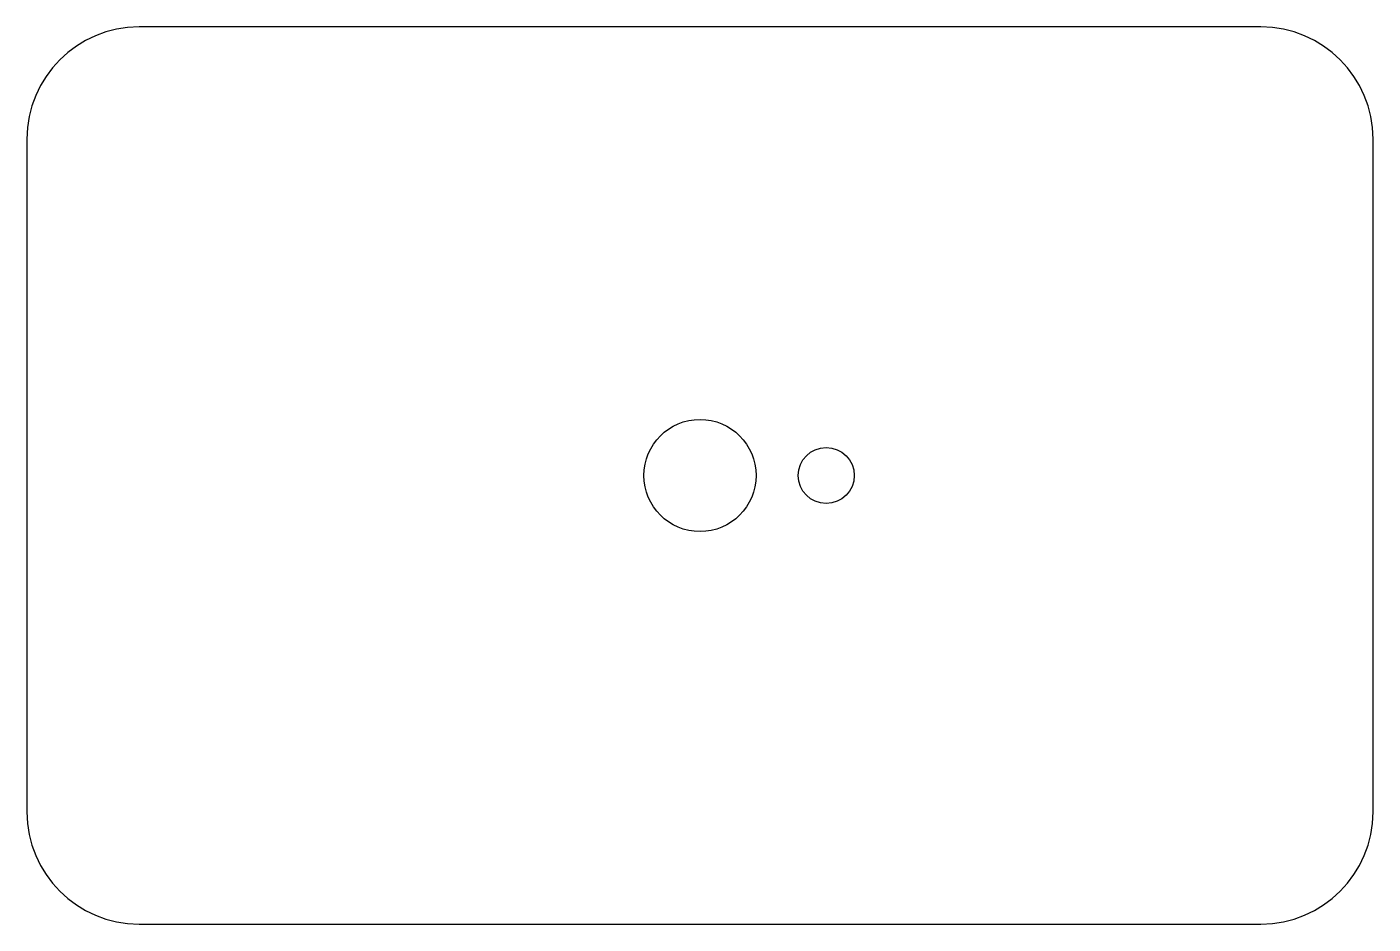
# Model space of a CAD drawing. Header units: metres. Extents: x 0 to 120, y 0 to 80.
import ezdxf

# ---------------------------------------------------------------- set-up
doc = ezdxf.new("R2010")
doc.units = ezdxf.units.M

msp = doc.modelspace()

# ---------------------------------------------------------------- linework, layer by layer
at = {"layer": 'PARAMETRIX'}
for p, q in [((110, 80), (10, 80)), ((0, 70), (0, 10)), ((120, 10), (120, 70)), ((10, 0), (110, 0))]:
    msp.add_line(p, q, dxfattribs=at)
for centre, radius in [((60, 40), 5), ((71.25, 40), 2.5)]:
    msp.add_circle(centre, radius, dxfattribs=at)
for centre, start, end in [((10, 70), 90, 180), ((110, 70), 0, 90), ((10, 10), 180, 270), ((110, 10), 270, 0)]:
    msp.add_arc(centre, 10, start, end, dxfattribs=at)

doc.saveas('drawing.dxf')
